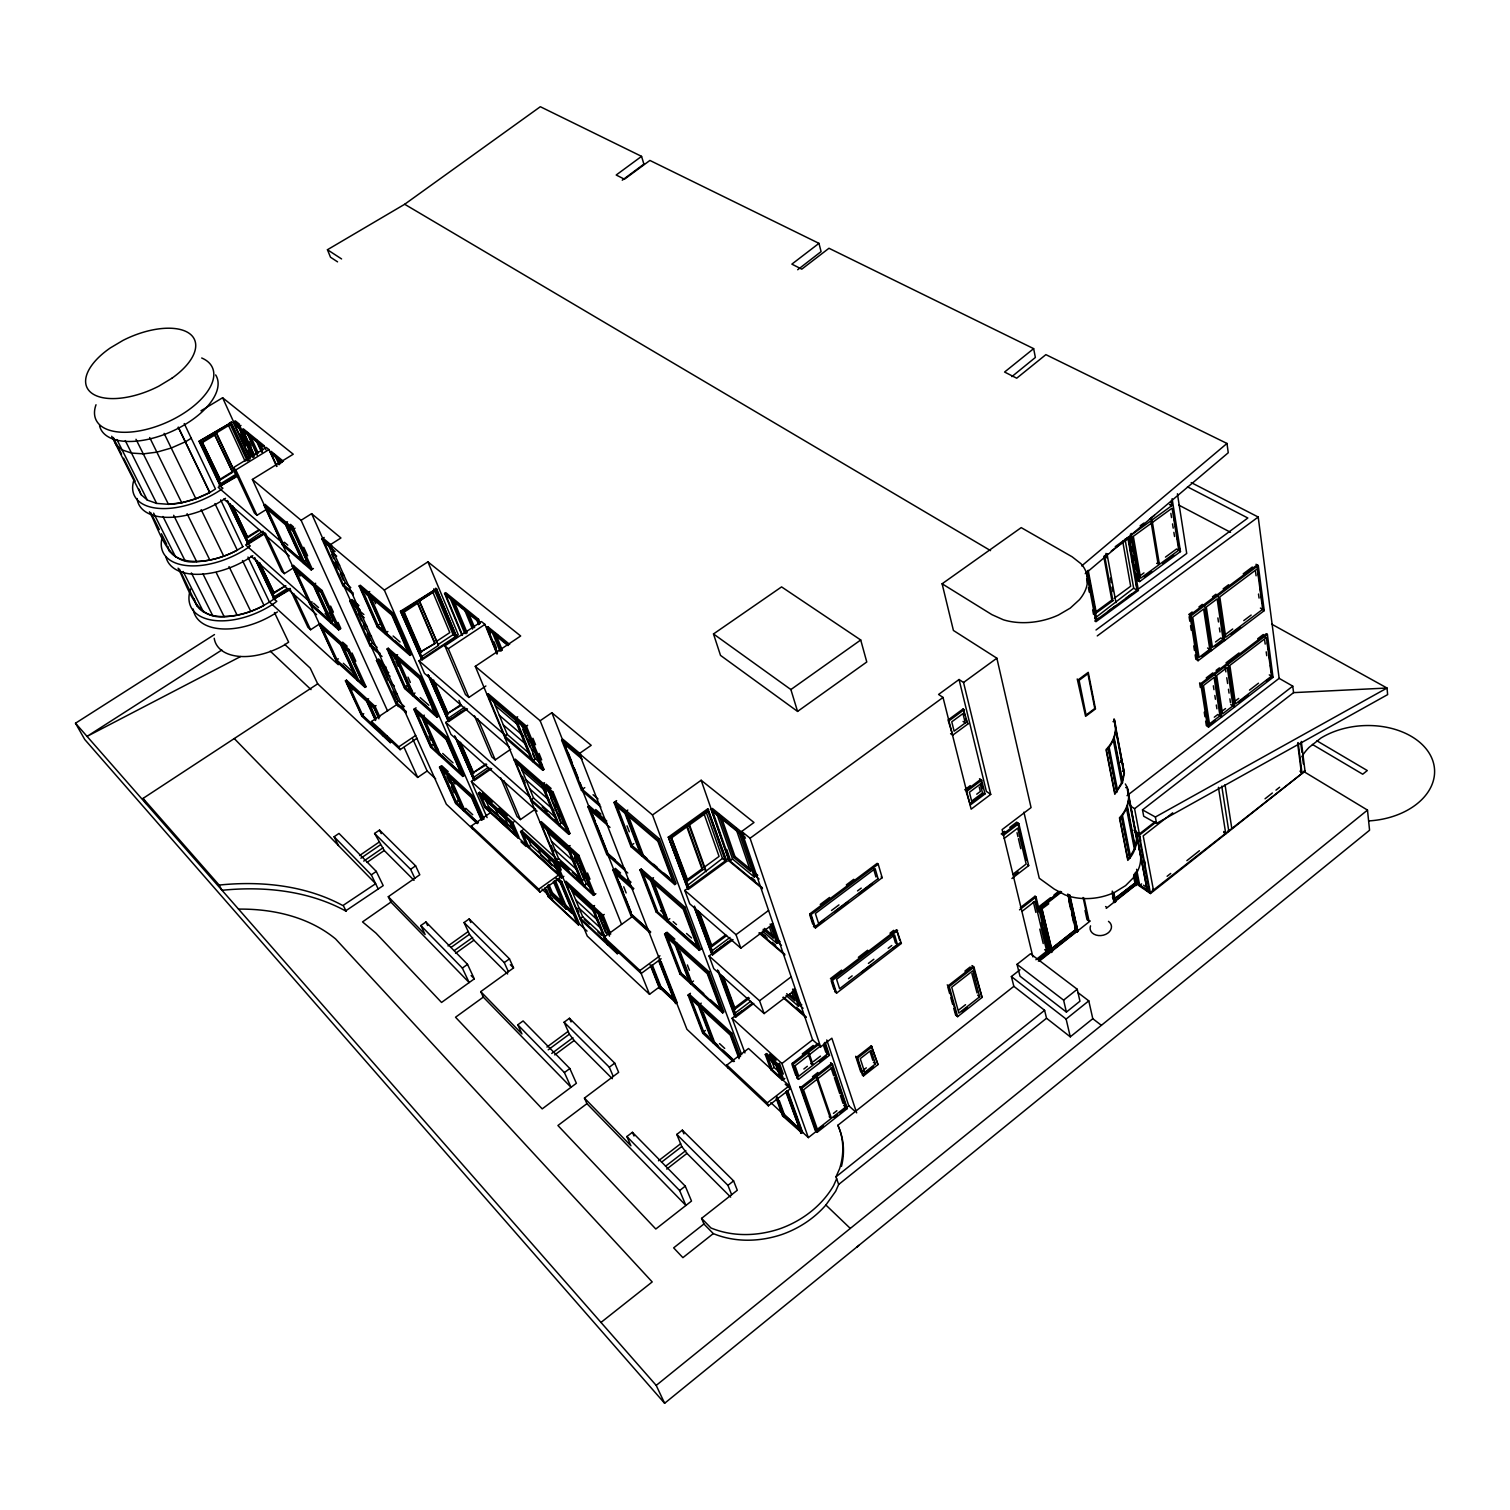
<?xml version="1.0" encoding="UTF-8"?>
<svg xmlns="http://www.w3.org/2000/svg" width="1510" height="1510" viewBox="0 0 1510 1510"><rect width="100%" height="100%" fill="white"/><g stroke="black" fill="none" stroke-linecap="round" stroke-linejoin="round"><path stroke-width="1.5" d="M1125.328 783.954C1132.009 794.675 1127.951 809.303 1119.438 817.816L1127.8 860.379C1135.577 852.527 1138.823 840.523 1135.444 829.896M1122.421 782.841L1124.365 773.177L1114.229 719.1C1117.759 729.821 1113.946 741.825 1106.018 749.545L1114.814 794.317L1122.421 782.841L1113.776 738.05M1019.967 969.797L1011.379 976.555L1013.852 986.332L1044.618 1010.322L1046.524 1018.25L838.673 1184.463L835.691 1191.239L825.876 1205.018A87.203 70.291 -22.5 0 1 781.406 1234.67C759.379 1241.918 734.936 1242.541 713.286 1233.594L703.924 1223.987L701.584 1218.362L737.295 1190.257L733.596 1180.895L682.35 1130.141L676.801 1134.425L681.784 1146.543L686.974 1153.395L730.67 1197.109M838.673 1184.463L835.993 1176.819L839.56 1168.815A87.486 70.291 -22.4 0 0 837.918 1125.233L1013.852 986.332M836.672 1178.725L833.652 1185.501A87.41 70.291 -22.4 0 1 779.235 1228.989C757.152 1236.256 732.652 1236.917 710.946 1227.97L701.584 1218.362M856.906 1247.184L859.039 1245.259M1085.237 573.724L1228.253 452.755L1226.988 443.449L1045.883 354.642L1016.721 378.198L1004.584 372.045L1033.652 348.64L828.971 248.263L801.772 269.157L791.863 264.137L818.967 243.355L821.081 251.623L797.676 269.743M1081.688 565.91L1226.988 443.449M1011.87 376.613L1035.369 357.474L1033.652 348.64M214.495 634.559L75.5 723.215L84.768 739.523L664.626 1403.281L1369.57 830.236L1367.494 810.096L1303.432 771.327M664.626 1403.281L656.208 1385.406L1367.494 810.096M1046.524 1018.25L1070.288 1036.841L1092.787 1018.703L1088.785 1000.866L1077.781 992.485M1070.288 1036.841L1066.117 1019.061L1088.785 1000.866M1066.4 1012.078L1079.952 1001.206L1077.234 989.258L1030.481 953.773L1017.042 964.343L1019.986 976.196L1066.4 1012.078L1063.606 1000.149L1017.042 964.343M835.993 1176.819L1044.618 1010.322M1063.606 1000.149L1077.234 989.258M1167.117 876.291L1170.722 873.459M1186.879 860.662L1199.45 850.715M1265.04 798.79L1272.345 793.014M1275.988 790.126L1279.649 787.238M1136.275 872.195L1138.88 885.634L1150.488 893.524L1305.017 771.1L1301.318 741.41M1039.541 960.964L1090.277 920.949M1106.226 908.378L1137.709 883.539L1135.52 872.251M1060.133 891.277L1040.201 906.812L1051.281 952.433L1052.413 951.545L1041.239 906.604M1074.629 926.989L1076.8 932.293L1077.914 931.406L1069.854 895.071M1112.455 897.091L1114.588 902.508L1115.682 901.64L1113.851 892.693M1137.03 884.803L1134.746 884.822L1137.03 884.803L1134.803 873.346M1136.634 835.313L1147.222 890.598L1139.729 885.388L1141.617 883.897M600.98 1322.439L652.207 1281.933L335.579 938.937A226.651 151.094 -33.4 0 0 238.505 909.114M713.286 1233.594L682.898 1257.641L673.649 1247.864L703.924 1223.987M785.823 1091.806L801.263 1133.349L802.64 1132.274L787.616 1090.522M958.605 1010.114L965.532 1004.678M979.688 996.77L958.888 1013.116L951.715 987.219L972.742 970.798L979.688 996.77L977.649 995.147M961.87 1011.719L967.098 1007.604M833.444 1113.399L836.861 1110.718M953.829 1008.567L955.622 1015.022L957.642 1016.664L982.066 997.431L974.007 967.193L971.968 965.588M830.16 1117.608L830.991 1116.966L817.382 1077.404L816.551 1078.064L830.16 1117.608L829.198 1116.739M845.619 1107.075L817.382 1129.31L803.528 1089.842L832.293 1067.438L845.619 1107.075L843.675 1105.339M787.22 1090.711L801.829 1131.537L808.36 1137.615L823.441 1125.724M833.954 1117.438L837.503 1114.644M839.73 1112.889L848.79 1105.773L826.763 1039.956M1035.898 959.737L1046.713 951.224L1034.954 901.3L1022.062 911.323M817.174 1132.311L801.697 1088.351L799.772 1086.577L815.249 1130.537L817.174 1132.311L847.355 1108.529L832.52 1064.342L830.576 1062.625M1051.281 948.978L1075.705 929.745M1134.878 883.105L1114.437 898.96L1135.067 883.237L1135.124 885.087L1114.871 901.055M1039.144 958.926L1048.11 951.866L1041.315 922.931M1075.535 929.613L1051.13 948.865M1038.37 961.115L1049.148 952.621L1036.068 896.997L1035.03 896.242L1020.326 907.642M1075.63 931.425L1076.743 930.556M1113.399 901.659L1115.682 901.64M866.306 1067.834L862.738 1070.628L864.702 1072.364L875.423 1063.965L871.062 1050.224L860.266 1058.642L864.702 1072.364M862.493 1075.082L856.68 1057.151L871.308 1045.75L877.99 1064.569L863.475 1075.95L862.493 1075.082L873.365 1066.551M731.652 1194.693L727.933 1185.35L733.596 1180.895M800.998 1132.198L800.678 1129.858M800.47 1132.594L801.829 1131.537M783.879 1116.192L783.539 1113.87L784.275 1115.871L782.558 1115.871L801.81 1132.915L786.88 1091.239M863.475 1075.95L857.661 1058.019L872.289 1046.6M957.642 1016.664L949.261 986.521L974.007 967.193M1152.621 889.371L1153.414 889.937L1143.202 835.86L1172.723 812.814M812.456 1076.706L817.891 1072.477M801.697 1088.351L832.52 1064.342M1050.356 897.827L1039.503 906.283L1051.281 952.433M1053.98 894.996L1057.604 892.183M1040.673 907.151L1060.775 891.636M1042.051 907.189L1061.587 891.976M584.445 1098.091L586.937 1103.659L685.899 1205.452L679.632 1190.541L685.276 1186.143L632.426 1132.311L626.876 1136.539L630.897 1145.769L584.445 1098.091L618.647 1072.364L614.721 1063.134L569.459 1018.269L564.117 1022.213L569.364 1034.161L574.159 1040.503L612.324 1078.706M1041.919 908.869L1048.657 903.886L1047.978 901.602M1154.961 821.799L1138.427 834.69L1134.803 832.255M964.89 971.1L970.194 966.966M1150.488 893.524L1139.37 835.143L1155.792 822.346M803.848 1069.023L807.359 1066.286M813.475 1061.549L820.477 1056.113M811.851 1064.437L812.701 1063.776L809.096 1053.282L808.246 1053.942L811.851 1064.437L810.889 1063.569M824.158 1043.24L827.688 1053.772L798.733 1076.253L795.053 1065.758L820.515 1046.053M1142.504 809.87L1293.579 692.637L1387.029 688.031L1387.633 694.619L1156.547 823.403L1143.693 816.231L1142.504 809.87L1155.377 817.023L1156.547 823.403M819.401 1061.511L826.687 1055.867M789.239 1085.822L790.296 1088.823L768.401 1105.83L767.306 1102.847L789.239 1085.822L748.507 1048.506L726.876 1065.041L727.99 1068.023M796.601 1077.593L798.526 1079.348L829.481 1055.32L825.121 1042.278M1019.533 909.832L1036.068 896.997M661.531 1162.19L681.784 1146.543M802.263 1053.961L813.248 1045.467M797.563 1078.48L792.24 1063.342L817.91 1043.504M798.526 1079.348L793.203 1064.21L818.892 1044.373M665.533 1166.267L685.823 1150.582M741.637 1054.678L652.509 814.966L701.15 780.255L754 822.497L741.693 831.444L812.625 1039.843L820.628 1046.902L831.859 1038.219L856.661 1112.87M666.722 1169.08L686.974 1153.395M783.633 1079.348L778.216 1064.248L766.533 1053.602L765.287 1054.546L770.761 1069.627L782.406 1080.292L784.86 1078.404M1139.314 833.595L1134.576 808.699L1292.749 686.144L1279.14 678.349L1258.207 517.024L1191.22 482.596M1219.967 715.834L1209.51 723.894L1203.47 685.502L1214.097 677.405L1219.967 715.834L1217.777 714.513L1214.285 717.193M1232.953 705.849L1222.534 713.871L1216.701 675.442L1227.271 667.382L1232.953 705.849L1230.744 704.547M1266.399 637.56L1271.514 676.159L1235.501 703.887L1229.857 665.4L1266.399 637.56L1264.153 636.295M1014.607 874.875L1018.325 872.006M1207.472 726.385L1200.714 683.615L1266.248 633.728L1267.381 634.351L1273.043 677.367L1208.566 727.046L1207.472 726.385L1214.908 720.648M1238.936 702.15L1248.109 695.091M1266.437 680.972L1271.948 676.744L1273.043 677.367M1011.927 878.518L1028.688 865.608L1018.835 823.63L1016.702 822.138L1009.812 827.386M770.761 1069.627L774.083 1067.362L772.006 1061.587M782.406 1080.292L776.989 1065.192L778.216 1064.248M1127.026 795.676L1279.14 678.349M808.36 1137.615L781.935 1063.512L812.625 1039.843M658.492 1160.794L680.633 1143.731M1222.062 711.21L1225.535 708.549M1235.086 701.187L1238.691 698.432M1249.487 690.127L1258.491 683.199M1012.851 874.271L1026.158 864.022L1017.702 828.122L1004.188 838.428M848.507 978.65L852.15 975.856M868.42 963.399L873.837 959.265M888.201 948.261L891.787 945.505M897.412 944.411L839.617 988.71L836.578 979.292L894.618 934.916L897.412 944.411L895.373 942.769L893.127 935.181M861.512 972.383L870.76 965.305M892.957 948.28L900.356 942.617L901.376 943.429L836.597 993.108L834.596 991.39M830.443 978.631L841.617 970.118M858.359 957.321L867.665 950.224M889.975 933.18L893.693 930.33M835.596 992.24L831.463 979.48L896.581 929.745L901.376 943.429M786.049 995.392L798.375 1006.151L799.583 1005.226L794.015 988.899M836.597 993.108L832.463 980.349L897.62 930.556M703.245 1012.531L714.57 1042.259L713.399 1043.146L698.828 1004.943L701.225 1003.15M739.315 1057.51L730.576 1034.067L731.784 1033.142L689.258 994.184L703.887 1032.33L708.473 1036.577M733.048 939.635L712.475 954.962L694.298 907.416L711.663 954.018L709.058 955.962L713.758 968.665L764.135 1013.569L795.543 989.673M1001.206 833.935L1004.66 831.312M1206.207 677.914L1212.832 672.894M1216.116 670.383L1219.419 667.873M1226.007 662.871L1239.049 652.943M1257.679 638.768L1263.266 634.521M1002.262 834.69L1017.759 822.893M1003.319 835.445L1018.835 823.63M1208.566 727.046L1201.809 684.275L1267.381 634.351M1257.736 569.421L1257.15 564.91L1189.88 615.174L1196.977 660.04L1198.091 660.701L1264.247 610.625L1258.283 565.514L1255.999 564.287M750.753 1001.262L734.351 1013.682L736.219 1015.399L752.509 1003.055M744.94 1052.923L732.105 1018.25L741.938 1010.851M717.514 969.892L734.672 1016.362L735.596 1017.211L753.773 1003.433M764.135 1013.569L759.568 1000.771L791.164 976.819M674.838 939.182L667.042 932.236L664.589 934.029L679.972 974.044L722.667 1012.908L723.894 1011.983L708.888 971.685L665.816 933.123M1215.512 641.995L1220.854 637.956L1223.1 639.24L1212.417 647.318L1206.301 607.001L1217.136 598.885L1223.1 639.24M1225.308 634.596L1232.707 629.009M1243.768 620.629L1251.167 615.061M749.394 998.204L735.2 1008.944L734.275 1008.114L748.469 997.374M703.018 1032.255L689.881 998.034L698.507 1005.962L711.606 1040.239L703.018 1032.255L705.378 1030.481M1209.793 649.3L1199.053 657.435L1192.73 617.156L1203.621 609.002L1209.793 649.3L1207.547 648.016M1262.662 609.323L1225.724 637.258L1219.797 596.903L1257.302 568.836L1262.662 609.323L1260.397 608.077M733.275 1061.643L702.716 1033.217L703.887 1032.33M1201.979 656.246L1210.341 649.942L1211.454 650.583L1204.602 605.661L1203.47 605.019M1215.323 646.167L1221.967 641.146M1231.141 634.2L1240.541 627.084M970.364 803.395L977.48 798.035M978.423 797.318L983.935 793.184L985.011 793.939L970.326 804.981L965.815 790.542L980.575 779.481L982.802 788.616M831.5 910.492L838.956 904.886M857.529 890.919L861.228 888.125M823.705 920.137L814.456 927.102L810.096 913.663L877.159 863.361L878.216 864.173L882.18 877.725L815.476 927.952L813.437 926.253M834.822 911.776L847.789 902.017M858.907 893.637L871.874 883.878M990.73 794.411L971.138 809.171L943.033 697.45L938.578 694.449L959.058 679.519L963.55 682.482L990.73 794.411L986.37 791.353L959.058 679.519M586.937 1103.659L557.926 1125.516L655.812 1229.008L691.505 1201.054L685.276 1186.143M966.872 791.297L981.651 780.236L979.499 778.745M763.154 929.348L773.158 937.842L774.403 936.898L764.4 928.405M820.232 904.452L829.556 897.469M846.317 884.898L853.773 879.311M815.476 927.952L811.115 914.513L878.216 864.173M613.249 1076.422L609.304 1067.192L614.721 1063.134M762.437 931.123L776.725 943.278L777.971 942.353L771.629 923.724M976.725 794.184L980.349 791.466L979.254 787.031M691.089 982.84L677.367 946.845L707.303 973.705L720.817 1009.869L691.089 982.84L693.505 981.028M722.667 1012.908L707.643 972.61L708.888 971.685M688.296 889.39L668.383 837.125L688.296 889.39L726.838 861.228L707.775 808.775L668.383 837.125L687.484 888.465L684.804 890.428L689.749 903.81L740.825 948.167L773.195 924.007M1192.145 611.984L1188.747 614.532L1191.013 615.816L1198.091 660.701M1198.94 606.926L1202.337 604.377M1212.473 596.809L1215.852 594.279L1218.117 595.544L1224.742 640.523L1223.629 639.881M1223.157 588.843L1228.63 584.748M1243.221 573.838L1252.337 567.024M661.059 961.492L677.122 1002.564L675.819 1003.546L675.045 1000.375L660.04 986.483L651.678 965.305M1191.013 615.816L1258.283 565.514M702.716 1033.217L688.069 995.09L690.447 993.297M964.739 789.787L970.269 785.634M622.252 180.219L643.902 164.118L641.561 156.361L540.335 106.719L404.68 204.265L327.443 249.735L330.501 257.228L337.56 261.853M650.093 964.682L659.436 988.352L661.002 988.314L660.229 986.351L649.526 994.316L587.258 936.068L475.291 666.363L520.667 635.993L427.915 561.852L384.333 590.089L330.256 544.751L340.939 537.975L311.607 513.664L301.094 520.289L252.378 479.444L293.242 454.208L222.612 397.753L200.962 410.795M679.972 974.044L681.18 973.157L668.25 939.447M711.21 951.394L729.972 937.446M740.825 948.167L736.012 934.671L768.571 910.455M715.268 951.338L728.424 941.542M712.173 952.244L713.116 953.074L731.727 939.239M480.746 991.636L483.313 997.11L571.025 1087.294L564.419 1072.572L569.836 1068.533L523.102 1020.93L517.779 1024.818L521.95 1033.935L480.746 991.636L513.551 967.929L509.474 958.85L469.176 918.929L464.061 922.553L469.478 934.294L473.913 940.22L507.643 973.969M551.735 1053.451L572.932 1037.729M554.736 1054.905L574.159 1040.503M700.602 949.431L684.804 907.038L641.203 869.005L639.938 869.911L656.095 911.946L699.338 950.356L701.848 948.488M726.669 935.615L712.059 946.468L711.116 945.656L725.725 934.803M659.436 988.352L660.719 987.389M1097.26 635.918L1258.207 517.024M661.116 958.774L641.184 973.497L605.265 940.145L604.038 937.181L632.709 916.306M546.941 1047.053L568.137 1031.387M548.187 1049.828L569.364 1034.161M641.561 156.361L616.193 175.009L624.46 179.199L649.904 160.438L818.967 243.355M1115.248 546.658L1129.008 536.692L1138.389 590.467L1095.901 621.742L1086.483 572.611M716.873 813.984L732.539 859.02L754.264 876.989L755.547 876.045L740.976 833.312M965.267 722.931L954.112 731.161L951.772 721.818L962.965 713.588L965.267 722.931L963.078 721.459M952.753 735.144L967.872 724.007L963.229 708.851L948.035 720.006L952.753 735.144L950.583 733.652M1096.015 629.991L1247.845 518.005L1187.483 486.843M676.725 942.882L675.48 943.788L690.787 983.878M649.526 994.316L639.976 970.515L659.945 955.773M1138.389 576.99L1143.957 572.894M1165.456 557.115L1176.535 548.998L1178.763 550.206L1140.597 578.236L1133.331 536.295L1172.1 508.172L1178.763 550.206M1159.189 563.154L1156.962 563.343L1159.189 563.154L1152.224 521.158M1103.942 557.398L1111.813 600.074L1095.222 612.267L1096.317 612.909L1112.908 600.716L1104.64 555.774M1114.191 598.337L1130.669 586.239L1122.704 541.241M1144.127 576.877L1151.545 571.422M1162.662 563.249L1173.78 555.076M949.129 720.742L964.324 709.568M1137.445 580.331L1139.654 581.577L1180.461 551.603L1172.119 498.715M1125.044 539.202L1133.67 588.221L1094.637 618.364M1094.807 621.101L1098.506 618.383M1107.736 611.588L1115.116 606.152M1126.215 597.998L1131.745 593.921M1095.769 619.024L1096.845 619.666L1137.011 590.127L1128.027 538.844L1126.913 538.221M735.729 827.914L750.602 871.402L733.69 857.435L734.955 856.491L721.459 817.495M762.474 888.729L729.141 861.096L730.425 860.153L726.669 849.394M762.361 887.786L729.934 860.927L732.539 859.02M581.426 918.571L580.312 919.382L617.231 953.716L618.364 952.885L613.551 948.393M699.338 950.356L683.52 907.982L684.804 907.038M667.307 920.515L652.886 882.689L683.218 909.209L697.412 947.242L667.307 920.515L669.798 918.684M687.371 826.517L702.924 869.684L687.88 880.67L686.918 879.839L701.961 868.873L686.408 825.725M704.113 867.325L719.062 856.415L703.83 813.173M687.031 885.785L722.459 858.416L705.906 811.323M820.628 1046.902L750.074 838.239L943.033 697.45M963.55 682.482L996.864 658.19L953.414 630.463L942.108 583.785L1021.213 527.632L1072.157 556.812L1080.877 563.645A55.077 35.315 -11.5 0 1 1079.405 599.715L1070.25 608.115L1058.472 615.004A55.077 35.315 -11.5 0 1 1003.319 619.761L991.938 614.664L942.108 583.785M688.956 887.446L725.366 860.851L708.096 811.568L670.893 838.352L688.956 887.446L687.994 886.615M726.838 861.228L725.876 860.436L728.462 858.529L701.15 780.255M656.095 911.946L657.341 911.04L641.203 869.005M649.98 932.84L630.953 915.664L632.124 914.815L647.696 928.858M616.627 800.621L614.023 802.471L631.01 846.695L674.781 884.577L676.084 883.633L659.455 838.975L615.325 801.546M544.657 888.295L548.243 896.713L578.424 924.913L579.519 924.101L561.701 881.538M483.313 997.11L455.529 1017.23L542.203 1108.887L576.386 1083.274L569.836 1068.533M653.509 877.706L650.961 879.537L667.042 921.666L668.288 920.76L695.487 944.901M1140.125 525.801L1143.9 523.064M1150.714 518.119L1154.452 515.401M609.587 934.916L601.962 916.117L604.264 914.437M1151.828 518.723L1149.563 518.949M1132.915 533.86L1171.722 505.737L1171.024 501.358M1103.829 556.397L1107.566 553.698M1111.284 550.98L1128.027 538.844M508.379 971.666L504.265 962.587L509.474 958.85M594.562 905.547L592.26 907.208L607.586 944.75M580.444 918.344L566.533 884.822L592.109 908.284L605.869 941.976L580.444 918.344L582.69 916.721L570.553 887.427M545.072 888.069L548.659 896.544L577.16 923.157L578.273 922.365M547.79 885.256L551.301 893.58L562.966 904.433L564.06 903.641L554.453 880.726M630.953 915.664L612.947 870.062L614.136 869.213L629.84 883.105M674.781 884.577L658.134 839.938L659.455 838.975M547.299 886.483L550.886 894.958L565.873 908.926L566.967 908.133L555.284 880.198M628.896 817.344L643.373 855.358L642.09 856.264L625.159 811.946L627.783 810.077M669.326 837.937L708.756 809.549M474.31 978.858L441.543 1002.451L375.971 933.123L362.532 921.912L390.92 902.093L469.176 982.557L462.343 968.08L420.837 925.554L425.914 921.968L467.534 964.361L474.31 978.858L471.12 975.573M729.141 861.096L711.116 809.398L712.418 808.473L744.336 834.294M556.265 861.474L593.543 895.392L595.884 893.712M631.237 845.411L615.986 805.698L624.951 813.305L640.127 853.093L631.237 845.411L633.804 843.562M631.01 846.695L632.294 845.789L637.031 849.885M462.343 968.08L467.534 964.361M583.955 885.426L569.553 850.149L577.424 857.208L591.769 892.542L583.955 885.426L586.276 883.746L572.63 850.243M584.974 885.709L583.804 886.54L567.76 847.242L570.119 845.562M454.284 950.583L472.649 937.483M330.256 544.751L446.337 804.207L539.957 892.07L560.097 877.688L558.908 874.818L535.068 852.98M455.567 953.301L473.913 940.22M522.837 829.934L520.591 831.519L526.726 845.959L561.588 877.933L563.853 876.31M797.563 711.418L866.778 661.984L860.719 639.995L781.576 586.899L713.494 633.955L720.515 655.397L797.563 711.418L790.881 689.56L713.494 633.955M556.926 879.594L560.304 882.708L561.871 881.689L558.341 878.442M551.301 893.58L552.396 892.788L548.885 884.483M627.783 872.988L606.793 854.509L608.001 853.641L596.865 825.385M548.243 896.713L549.338 895.94L546.658 889.616M548.659 896.544L550.886 894.958M561.588 877.933L555.548 863.361L557.813 861.738M448.017 945.94L468.213 931.557M577.556 856.019L578.745 855.188L541.222 821.591L540.052 822.422L577.556 856.019L593.543 895.392M451.131 947.355L469.478 934.294M539.957 892.07L538.73 889.182L558.908 874.818M790.881 689.56L860.719 639.995M556.378 860.341L541.826 825.29L567.628 848.431L582.048 883.69L556.378 860.341L558.681 858.718L546.375 828.952M568.741 834.332L569.931 833.482L553.188 792.203L515.344 759.171L514.136 760.002L551.981 793.052L568.741 834.332L531.124 800.904L532.313 800.073M526.726 845.959L527.839 845.185M559.021 824.366L566.911 831.387L551.867 794.354L543.921 787.408L559.021 824.366L561.418 822.686L567.741 828.273M528.594 846.808L558.436 874.158L553.566 862.455L523.687 835.2L528.594 846.808L530.841 845.241L555.661 867.929M606.793 854.509L587.918 806.68L589.145 805.812L606.775 821.025M582.218 759.171L564.495 744.279L582.275 789.371L584.766 787.616M580.727 754.188L562.909 739.258L561.644 740.126L581.463 790.353L582.709 789.485L580.123 782.935M517.855 837.823L518.968 837.05L512.815 822.629L479.538 792.335L478.443 793.09L484.653 807.397L517.855 837.823L511.701 823.403L478.443 793.09M551.981 793.052L553.188 792.203M511.701 823.403L513.947 821.836M500.641 777.707L517.081 816.57L520.422 819.59L535.559 809.001M544.525 782.727L542.09 784.407L558.908 825.592M390.92 902.093L388.296 896.713L419.799 874.762L415.609 865.853L379.52 830.085L374.593 833.463L384.257 850.508L414.061 880.33M531.199 799.658L557.096 822.648L541.996 785.71L515.967 762.946L531.199 799.658L533.558 798.016L556.039 817.91M484.653 807.397L485.748 806.642L490.731 811.21M435.673 778.896L427.141 771.006L417.704 777.423L317.685 683.841L143.054 798.394L219.139 885.068A284.654 189.958 -33.9 0 1 342.864 905.566L375.631 883.709L234.258 738.56M479.538 792.335L486.39 808.152L488.598 806.642L513.834 829.707M542.732 770.289L543.959 769.439L526.405 726.121L488.221 693.751L486.975 694.581L525.14 726.99L542.732 770.289L504.774 737.465M219.139 885.068L222.027 890.296A284.031 190.052 -34 0 1 345.564 910.926L383.2 885.634L376.292 871.402L338.995 833.426L334.106 836.748L338.448 845.524M472.46 828.914L471.214 826.064L490.826 812.437L529.972 848.299M374.593 833.463L410.607 869.326L415.609 865.853M768.401 1105.83L686.918 1029.292L579.312 753.584L591.203 745.317L551.867 712.72L540.146 720.742L475.291 666.363M532.898 760.36L540.863 767.269L525.065 728.405L517.062 721.591L532.898 760.36L535.352 758.662L541.731 764.173M534.03 760.851L532.803 761.701L515.155 718.515L517.666 716.797M481.464 820.251L471.592 797.695L449.282 777.216L463.721 809.87L465.854 808.378L472.705 814.72M334.106 836.748L371.309 874.856L376.292 871.402M478.425 822.874L464.797 810.209L463.721 810.964L447.658 774.592L448.734 773.837M363.721 861.096L382.974 847.827M366.949 862.437L384.257 850.508M455.605 802.32L462.117 808.378L447.677 775.744L441.147 769.741L455.605 802.32L457.738 800.847M483.011 819.458L472.687 795.789L440.599 766.382L439.504 767.118L455.624 803.414L456.681 802.678L459.927 805.698M439.504 767.118L471.592 796.544L472.687 795.789M430.652 747.167L462.815 776.423L463.91 775.668L447.262 737.484L414.967 708.586L431.747 746.431L430.652 747.167L413.853 709.322L416.08 707.831M459.889 742.014L473.159 772.724L486.012 763.89M473.159 772.724L486.711 764.513M474.499 715.891L491.845 756.925L495.223 759.889L510.758 749.224M359.588 855.528L378.84 842.297M471.516 773.46L473.328 777.65L487.994 767.571M487.107 817.627L471.384 781.425L490.297 768.231M360.89 858.208L380.124 844.977M455.19 736.54L474.253 780.557L491.675 768.571M504.831 736.106L530.954 758.681L515.099 719.93L488.844 697.62L504.831 736.106L507.247 734.445L529.916 753.981M525.14 726.99L527.651 725.272M463.91 775.668L439.901 753.849L438.806 754.585L422.045 716.665L424.272 715.155M430.614 745.978L437.164 751.942L422.102 717.892L415.533 712.003L430.614 745.978L432.785 744.505L437.711 748.96M413.853 709.322L446.13 738.239L447.262 737.484M436.956 717.231L438.089 716.476L420.705 676.593L388.221 648.243L387.089 648.998L404.623 688.503L436.956 717.231L419.553 677.348L387.089 648.998M497.016 654.132L484.937 624.385L481.482 621.573L444.884 645.846L465.476 694.543L468.874 697.45L485.88 685.993M433.71 681.463L447.583 713.551L460.758 704.66L458.946 700.376M406.152 711.927L397.507 704.132L371.517 721.478L398.829 746.808L415.741 735.408M447.583 713.551L461.456 705.264M371.517 721.478L372.819 724.29L400.131 749.658L417.024 738.239M464.702 707.19L447.772 718.609L449.187 719.874L466.08 708.454M537.088 811.191L450.98 734.426L445.771 722.422L451.83 718.345M455.51 715.853L461.173 712.022M428.085 674.951L448.697 721.535L467.458 708.87M379.803 716.797L375.009 706.303L346.469 680.161L345.431 680.84L361.834 716.193L390.278 742.656L392.355 741.259M383.899 735.068L382.861 735.748L379.973 729.481M404.491 706.623L398.319 701.055L396.186 702.471L406.133 711.455M382.106 662.059L378.651 658.983L376.481 660.417L395.809 703.433L396.866 702.735M412.759 694.506L435.239 714.475L419.61 678.688L397.036 658.964L412.759 694.506L415.005 693.014M444.884 645.846L448.3 648.715L484.937 624.385M496.998 653.037L486.635 627.518L487.843 626.726L509.663 644.392M497.507 652.773L488.051 629.443L489.24 628.651M375.443 720.515L366.647 701.357L346.998 683.332L361.702 715.06L363.74 713.702M345.431 680.84L373.952 707.001L376.065 705.604M404.548 687.22L411.135 693.071L395.412 657.529L388.806 651.754L404.548 687.22L406.775 685.729L411.72 690.108M419.553 677.348L420.705 676.593M361.834 716.193L362.853 715.513L370.95 723.026M404.623 688.503L405.737 687.767L438.089 716.476M435.106 643.373L420.856 651.735L435.106 643.373L417.93 603.075L404.17 612.078L421.573 652.339M436.315 641.505L449.791 632.596L432.879 592.26L419.195 601.207L438.447 645.431L421.064 656.944L402.113 613.173M437.73 644.827L453.094 634.653L455.265 636.446L435.333 589.9M447.092 594.525L445.922 595.299L476.952 620.44L478.594 619.251L480.331 623.498M509.417 747.167L424.442 673.347L419.006 660.814L458.285 634.766L427.915 561.852M422.007 659.889L456.662 636.899L436.56 588.711L400.471 611.229L422.007 659.889L400.471 611.21M368.61 698.79L366.515 700.168L375.178 719.005M366.043 686.71L349.074 649.583L320.441 623.951L319.365 624.63L336.428 661.418L364.986 687.409L366.043 686.71L358.606 679.934L357.549 680.633L340.524 643.6L342.676 642.203L347.168 646.205M397.602 654.679L395.318 656.189L412.815 695.789L413.948 695.034L399.225 661.682M409.965 655.397L411.116 654.623L392.94 612.928L360.305 585.238L359.135 585.993L377.443 627.254L409.965 655.397L391.751 613.702L359.135 585.993M336.428 661.418L337.466 660.738L353.718 675.498M462.003 635.427L444.563 593.43L445.733 592.656L478.594 619.251M385.579 633.011L408.191 652.565L391.845 615.136L369.157 595.865L385.579 633.011L387.881 631.501M392.034 638.145L386.843 633.634L385.692 634.389L367.402 593.015L369.742 591.505M377.085 647.375L372.423 643.279L370.233 644.713L380.237 653.509M357.832 606.227L350.867 600.225L349.754 600.942L369.912 645.77L370.988 645.072L374.461 648.111M391.751 613.702L392.94 612.928M377.33 625.876L383.955 631.595L367.534 594.468L360.89 588.824L377.33 625.876L379.633 624.366M377.443 627.254L378.595 626.518L381.898 629.368M401.169 611.814L436.56 588.711M403.472 611.474L411.324 606.341M401.943 611.701L436.05 590.485M319.365 624.63L347.998 650.3L349.074 649.583M338.372 658.832L336.277 660.21L355.945 678.103L340.675 644.864L320.969 627.178M336.749 626.537L339.75 629.179L322.045 590.504L293.336 565.438L292.242 566.137L310.003 604.434L338.655 629.897L340.826 628.481L338.032 622.384M331.011 621.95L337.032 627.273L321.139 592.581L315.118 587.315L331.011 621.95L333.182 620.553L329.255 611.965M317.515 590.391L332.257 622.554L331.181 623.252L313.457 584.672L315.666 583.256M290.071 589.108L307.983 627.405L310.588 629.745L320.271 623.479M311.966 601.754L309.814 603.132L329.558 620.648L313.646 586.031L293.884 568.741M310.003 604.434L312.136 603.056M350.773 587.598L345.431 583.03L343.185 584.483L353.246 593.09M324.159 537.447L321.875 538.881L342.902 585.672L344.016 584.955M221.8 650.017L87.051 736.389L240.581 656.548M292.242 566.137L320.95 591.222L322.045 590.504M257.04 561.777L273.801 597.054L286.957 588.673M273.801 597.054L274.914 598.054L290.033 588.409M274.159 598.904C259.531 609.285 242.147 615.929 224.122 616.609C195.526 619.798 188.467 587.805 178.086 568.175M275.858 597.847L289.259 589.277M254.511 557.549L273.971 599.036L289.524 589.957M149.49 511.815C160.4 531.747 167.081 565.419 196.678 561.701C213.042 560.701 229.331 555.718 242.959 546.563M303.51 562.06L309.55 567.269L292.978 531.086L286.938 525.952L303.51 562.06L305.737 560.644L308.757 563.249M313.438 568.534L311.211 569.949L282.483 545.091L263.967 505.17L265.099 504.491L293.884 528.896L312.325 569.251L304.831 562.758L303.718 563.457L285.239 523.234L287.504 521.818M273.574 592.637L285.824 585.672L274.122 593.128L261.022 566.156M262.966 531.218L281.747 571.346L284.333 573.63L294.261 567.345M263.967 505.17L292.751 529.614L295.016 528.198M282.483 545.091L283.578 544.393L299.509 558.172M233.163 507.473L247.772 537.579L259.739 530.085M229.954 504.736L247.47 541.618L262.306 531.52M247.47 541.618L248.565 542.6L264.042 532.898M263.287 533.804L245.602 544.902L309.512 601.584M227.406 500.527L248.168 544.11L265.439 533.275M111.702 436.258L141.072 494.619L147.319 500.093L156.644 503.415L168.459 504.302A56.852 29.539 -24.3 0 0 209.852 492.505L215.477 488.995L184.239 423.555M247.225 537.107L259.21 529.595M276.632 466.514L268.95 449.584L266.307 447.451L233.238 467.741L254.454 513.041L257.04 515.269L266.609 509.304M185.504 441.788L191.241 438.24M220.385 479.84L202.095 441.958L220.385 479.84L232.653 472.309L214.533 434.408L232.653 472.309M215.873 431.671L235.843 474.329L220.101 484.012L221.196 484.955L237.032 475.216M276.896 466.099L271.272 453.698L272.366 453.038M236.202 476.235L218.195 487.315L283.823 544.034M199.018 441.354L231.559 422.385L199.018 441.354L220.271 486.05L238.486 475.631M264.099 445.676L263.023 446.337L242.261 429.519L243.336 428.859L264.099 445.676L265.968 449.791M264.005 446.262L262.929 446.922L243.318 431.03L244.393 430.388M219.837 479.368L232.106 471.837M233.238 467.741L235.843 469.931L268.95 449.584M239.58 424.31L235.352 420.894L233.22 422.177L238.863 426.745L240.996 425.461M219.139 481.992L199.848 441.392L200.962 442.317L231.162 423.989L247.942 460.286M202.642 442.411L215.081 434.861M1078.234 679.783L1088.257 672.327L1095.486 708.907L1085.596 716.344L1077.234 678.953M1155.377 817.023L1387.029 688.031L1271.647 624.121M168.252 504.359L181.71 502.736L195.847 498.715L209.645 492.562L178.255 427.141L209.852 492.505M185.296 441.826L171.234 448.036L156.87 452.151L143.242 453.887M1120.495 762.267L1121.987 761.72M1113.002 721.629L1114.625 721.365M1122.364 771.214L1123.968 770.949M1125.705 787.578L1127.291 787.333L1136.634 837.087M143.45 453.849L131.521 453.075L122.121 449.905L115.892 444.563L113.212 437.447L121.574 454.095M1178.838 505.114L1230.537 532.294M1169.457 504.548L1171.722 505.737M1180.461 551.603L1178.291 544.298M1263.115 610.002L1264.247 610.625M1138.389 590.467L1137.294 589.844L1186.728 553.472L1177.422 493.751M1133.67 588.221L1137.011 590.127M1269.287 674.894L1271.514 676.159M1227.12 663.513L1228.234 664.155L1234.538 707.039L1233.444 706.378M1111.813 600.074L1112.908 600.716M1213.946 673.535L1215.059 674.196L1221.59 717.024L1220.495 716.363M1316.947 740.844L1367.286 770.553L1362.699 774.215L1312.398 744.43M404.68 204.265L990.56 550.622M1201.809 684.275L1199.601 682.954L1200.318 687.465M1305.017 771.1L1149.563 893.071L1138.559 834.596M1299.959 771.157L1301.903 772.346L1298.147 742.561M1302.035 773.46L1301.073 771.837M1228.026 830.915L1228.838 831.444L1221.76 786.125M1223.704 831.519L1225.61 832.765L1218.438 787.314M327.443 249.735L341.581 258.946M1223.874 832.633L1225.78 833.879M1130.839 806.208L1134.576 808.699M1133.953 830.292L1139.389 833.935M1139.37 835.143L1136.369 833.124L1147.543 891.485M967.872 724.007L965.758 719.137M1143.485 885.2L1147.222 887.804M1137.709 883.539L1150.526 892.448M1105.603 906.547L1106.641 907.284M1027.649 864.852L1028.688 865.608M1047.808 901.489L1041.598 906.868L1051.96 951.206M1077.914 931.406L1069.382 894.732M219.101 485.427L222.895 488.221L221.309 489.485A62.212 32.333 -24.3 0 1 157.191 508.247A62.212 32.333 -24.3 0 1 133.918 480.086M1052.413 951.545L1051.602 950.941L1076.007 931.708L1067.759 894.052M1048.11 951.866L1049.148 952.621M1044.675 949.677L1046.713 951.224M246.64 543.147L250.282 545.922L248.735 547.186A61.023 32.937 -24.6 0 1 185.805 565.476A61.023 32.937 -24.6 0 1 162.4 536.673M1092.787 1018.703L1101.413 1025.328M1011.379 976.555L1066.117 1019.061M881.123 876.914L882.18 877.725M273.178 598.394L276.821 601.263L275.33 602.509A59.89 33.484 -24.8 0 1 212.325 620.176A59.89 33.484 -24.8 0 1 190.619 588.994M982.066 997.431L972.987 966.381L948.242 985.709L956.623 1015.853M947.223 984.897L949.261 986.521M741.693 831.444L750.074 838.239M234.276 421.535L239.92 426.103L254.076 456.888M283.427 461.305L271.158 451.377L270.082 452.037L282.332 461.984M494.978 633.011L498.3 635.71M444.563 593.43L477.405 620.044L479.142 624.272M486.635 627.518L508.455 645.204M711.116 809.398L744.789 836.691M271.272 453.698L281.917 462.324M488.051 629.443L507.983 645.601M745.487 838.163L712.739 811.606L729.934 860.927M234.711 424.65L239.241 428.33M248.905 449.621L251.925 452.094M810.096 913.663L811.115 914.513M734.955 856.491L751.886 870.458M754.32 872.459L757.775 875.309M755.547 876.045L759.134 879.009M728.462 858.529L730.425 860.153M751.489 877.593L755 880.5M456.662 636.899L435.824 588.126M722.459 858.416L725.366 860.851M331.747 545.487L323.008 538.164L325.877 544.544M579.312 753.584L652.509 814.966M321.875 538.881L330.614 546.224M561.644 740.126L581.237 756.585M335.126 551.546L324.329 542.467L398.262 706.661M331.37 551.641L336.711 556.152M669.93 837.559L670.893 838.352M235.843 474.329L216.307 433.332M701.961 868.873L702.924 869.684M831.463 979.48L832.463 980.349M336.088 562.192L339.656 565.212M290.505 524.366L293.506 526.915M776.819 938.937L780.217 941.825M614.023 802.471L658.134 839.938M777.971 942.353L781.5 945.354M265.647 507.851L285.466 524.706L302.057 560.795L282.257 543.676L284.446 542.298L287.749 545.148M340.769 572.649L344.337 575.688M495.356 705.661L518.1 725.045M523.555 729.67L528.349 733.766M762.04 933.425L765.495 936.37M761.87 933.482L767.061 937.899M772.252 942.316L775.706 945.26M759.889 932.991L784.728 954.188M758.907 932.935L784.841 955.056M593.053 794.713L598.035 798.96M499.338 715.325L523.819 736.257M527.519 739.409L532.313 743.524M582.275 789.371L599.885 804.452M342.902 585.672L353.359 594.638M581.463 790.353L600.904 807.019M503.321 724.913L526.009 744.411M531.444 749.073L534.634 751.81M421.064 656.944L422.498 658.171L402.66 612.305M351.981 599.508L358.946 605.51M595.676 809.511L600.961 814.06M393.11 635.993L400.075 642.014M405.303 646.525L408.795 649.526M349.754 600.942L360.192 609.965M419.006 660.814L505.869 735.842M587.918 806.68L607.303 823.422M684.804 890.428L736.012 934.671M395.507 641.127L411.116 654.623M540.505 766.457L543.959 769.439M643.373 855.358L646.808 858.322M653.698 864.286L657.133 867.25M664.023 873.214L669.194 877.669M352.17 604.434L363.872 614.57M610.002 827.404L590.693 810.719L607.643 853.66L625.046 868.986M358.946 613.173L364.269 617.798M877.99 1064.569L871.308 1045.75M227.198 500.641L248.168 544.11M873.441 1062.247L875.423 1063.965M223.763 499.017L289.373 556.02M363.457 623.29L367.024 626.386M789.522 994.203L794.468 998.487M798.488 1001.979L801.829 1004.905M546.167 784.162L551.112 788.465M786.672 993.674L794.902 1000.847L791.919 992.127M799.583 1005.226L803.075 1008.265M857.661 1058.019L855.679 1056.302L860.775 1071.987M639.938 869.911L683.52 907.982M796.525 1007.321L801.848 1011.983M367.949 633.313L371.517 636.427M783.558 997.223L806.302 1017.117M782.878 997.374L805.962 1017.57M522.196 770.572L546.488 791.825M550.168 795.053L554.925 799.224M526.009 779.783L548.545 799.583M553.943 804.32L558.7 808.511M608.001 853.641L615.004 859.794M369.912 645.77L382.049 656.472M529.802 788.918L554.019 810.304M557.681 813.531L562.437 817.722M827.688 1053.772L825.744 1052.055L823.611 1045.732M828.518 1054.452L829.481 1055.32M615.325 868.344L620.572 872.988M627.556 879.16L631.048 882.236M313.608 603.207L318.534 607.586M325.122 613.419L330.067 617.798M377.557 659.7L386.239 667.382M420.195 697.601L428.859 705.283M432.313 708.341L435.786 711.418M660.606 910.53L665.872 915.192M673.158 921.647L676.499 924.611M686.54 933.501L691.561 937.955M542.184 806.963L547.394 811.587M376.481 660.417L386.881 669.628M612.947 870.062L633.86 888.616M445.771 722.422L530.255 797.356M709.058 955.962L759.568 1000.771M332.257 622.554L311.079 603.736L293.336 565.438M378.84 663.853L388.825 672.724M544.468 810.87L549.678 815.494M554.887 820.119L560.097 824.743M566.514 830.443L569.931 833.482M633.011 889.428L615.665 874.026L631.803 914.966L650.753 932.048M385.371 672.195L390.014 676.31M250.962 556.152L316.572 614.627M389.712 681.878L394.355 686.031M811.719 1062.908L812.701 1063.776M394.034 691.505L397.13 694.279M664.589 934.029L707.643 972.61M547.828 832.501L570.176 852.565M575.537 857.378L580.255 861.606M848.79 1105.773L855.094 1111.436M551.471 841.297L573.8 861.398M579.142 866.23L583.86 870.477M846.374 1107.66L847.355 1108.529M641.354 924.101L649.998 931.915M395.809 703.433L406.171 712.795M792.24 1063.342L793.203 1064.21M555.095 850.036L577.386 870.194M582.728 875.026L585.861 877.857M473.328 777.65L474.744 778.933L458.398 741.146M343.298 663.305L356.417 675.215M442.694 753.471L453.019 762.852M558.681 858.718L582.652 880.462M586.276 883.746L590.976 888.012M560.285 861.417L568.911 869.231M572.347 872.365L579.236 878.612M471.384 781.425L557.039 859.228M732.105 1018.25L781.935 1063.512M559.115 862.21L569.289 871.44M576.065 877.612L582.841 883.765M681.18 973.157L685.823 977.366M703.754 993.674L691.995 982.972L679.934 951.319M710.455 999.771L718.854 1007.397M482.313 793.09L492.298 802.169M498.961 808.227L507.284 815.796M769.42 1054.169L776.102 1060.246M556.68 862.55L521.724 830.726L523.46 834.86M520.591 831.519L555.548 863.361M765.287 1054.546L776.989 1065.192M481.426 796.657L509.87 822.61L514.797 834.181L486.39 808.152M774.083 1067.362L779.235 1072.081M488.504 807.397L511.758 828.669M540.599 855.038L552.226 865.664M441.675 765.645L448.187 771.61M499.036 818.798L507.341 826.404M520.969 841.806L526.084 846.487M601.962 916.117L564.816 882.029L565.948 881.217L603.113 915.268L610.738 934.086M688.069 995.09L730.576 1034.067M785.219 1084.161L790.296 1088.823M572.309 891.655L594.468 912.002M599.772 916.872L604.434 921.176M555.68 877.838L560.738 882.482L578.424 924.913M575.801 900.073L597.903 920.439M603.207 925.328L607.869 929.631M579.255 908.416L601.339 928.839M660.229 986.351L673.573 998.695M674.838 1000.545L659.832 986.634L660.606 988.616M661.002 988.314L676.008 1002.225M675.631 1002.508L659.945 987.955L651.452 966.438M582.69 916.721L604.736 937.163M719.534 1043.618L724.706 1048.412M604.038 937.181L639.976 970.515M584.257 919.345L589.372 924.082M597.903 932.01L601.32 935.181M714.57 1042.259L717.892 1045.335M722.856 1049.96L732.803 1059.189M361.702 715.06L381.313 733.275L379.35 729.028M382.766 734.634L388.731 740.164L386.768 735.899M463.721 809.87L477.386 822.572M734.445 1061.455L713.72 1042.202L700.64 1007.906L730.217 1035.048L739.051 1058.718M552.396 892.788L564.06 903.641M565.74 905.207L572.516 911.493M284.673 644.355L310.23 668.118L317.685 683.841M455.624 803.414L477.349 823.63M566.967 908.133L573.743 914.437M566.533 908.378L571.95 913.418M783.539 1113.87L798.979 1128.253M800.489 1130.008L783.35 1114.021L777.084 1096.789M541.977 889.088L552.679 899.073M579.368 923.95L587.05 931.123M770.836 1102.602L782.293 1113.285M783.143 1114.191L800.281 1130.178M784.275 1115.871L801.414 1131.858L786.578 1091.22M471.214 826.064L538.73 889.182M726.876 1065.041L767.306 1102.847M270.214 651.112L311.022 689.617M825.876 1205.018L850.3 1228.423M510.342 964.739L513.551 967.929M464.061 922.553L504.265 962.587M564.117 1022.213L609.304 1067.192M676.801 1134.425L727.933 1185.35M517.779 1024.818L564.419 1072.572M626.876 1136.539L679.632 1190.541M388.296 896.713L425.122 934.501L420.837 925.554M75.5 723.215L656.208 1385.406M1120.816 760.493L1122.798 763.833M143.054 798.394L145.923 803.528M343.525 905.981L346.224 911.323M116.893 439.523L147.319 500.093M153.643 513.136L175.764 557.209M183.144 571.441L203.435 611.852M123.65 458.228L135.183 481.143M179.463 569.176L197.187 606.114M150.924 512.872L159.324 529.614M161.419 533.747L166.685 544.223M125.273 440.599L156.644 503.415M191.374 572.932L212.608 615.438M162.948 516.477L185.032 560.663M135.994 439.278L168.459 504.302M173.688 515.288L196.678 561.701M203.001 573.989L224.122 616.609M216.194 572.516L237.164 615.231M149.679 437.523L181.71 502.736M187.089 513.702L209.928 560.21M371.309 874.856L378.255 889.069M164.118 433.37L195.847 498.715M201.17 509.701L223.801 556.284M229.029 566.59L250.792 611.418M242.487 560.531L264.024 605.434A54.737 30.596 -24.8 0 1 194.28 598.639M214.93 503.566L237.315 550.225M220.686 499.885L242.808 546.714M247.961 557.039L269.403 601.943L338.259 664.664L252.378 479.444M274.461 612.531L288.636 642.184L283.314 645.619A53.983 30.936 -25 0 1 214.212 638.258M199.49 441.052L220.8 486.503M254.85 558.153L274.518 599.527M425.914 921.968L427.632 925.536M379.52 830.085L381.2 833.633M232.71 505.812L247.772 537.579M259.626 562.569L274.122 593.128M200.962 442.317L221.196 484.955M230.067 503.642L248.565 542.6M257.153 560.682L274.914 598.054M410.607 869.326L414.816 878.235M235.843 469.931L257.04 515.269M265.552 533.464L284.333 573.63M293.657 593.543L310.588 629.745M228.708 425.801L245.092 461.192M265.099 504.491L283.578 544.393M320.441 623.951L337.466 660.738M346.469 680.161L362.853 715.513M222.612 397.753L249.848 457.511M233.22 422.177L250.207 459.021M231.011 421.932L249.282 460.758M229.482 422.63L247.262 461.022M297.659 570.837L300.056 576.027M349.98 683.955L352.774 689.957M249.225 441.713L251.189 445.978M286.371 522.535L304.831 562.758M344.431 649.073L358.606 679.934M370.441 705.755L376.216 718.326M243.318 431.03L254.567 455.548M375.914 719.723L368.1 702.697L374.065 708.171L378.953 718.835M242.261 429.519L254.057 455.19M238.863 426.745L253.019 457.53M238.448 426.877L252.095 456.548M243.827 439.316L245.715 443.411M239.939 433.823L245.602 446.111M247.489 450.207L250.32 456.341M250.584 436.296L258.248 453.038M292.751 529.614L311.211 569.949M320.95 591.222L338.655 629.897M347.998 650.3L364.986 687.409M373.952 707.001L378.765 717.495M388.353 738.466L390.278 742.656M247.602 432.766L257.191 453.68M246.47 431.86L257.285 455.454M469.176 918.929L470.818 922.534M398.829 746.808L400.131 749.658M259.777 443.732L262.646 450.037M260.532 446.998L262.438 451.207M256.757 440.108L262.363 452.415M255.624 439.259L261.381 451.849M303.736 547.299L307.625 555.793M330.596 606.095L333.389 612.192M352.038 653.018L355.794 661.267M301.094 520.289L387.579 711.002M404.114 747.431L417.704 777.423M278.878 459.229L280.784 463.457M276.84 457.775L279.709 464.117M274.405 454.416L279.086 464.74M333.521 561.569L336.371 567.949M350.867 600.225L352.774 604.491M354.699 608.756L357.568 615.174M367.156 636.522L369.082 640.787M311.607 513.664L324.121 541.543M412.702 738.824L427.141 771.006M328.5 545.28L345.431 583.03M356.209 607.077L372.423 643.279M381.879 664.381L398.319 701.055M331.785 554.453L333.691 558.719M335.598 562.966L338.448 569.346M340.354 573.592L343.223 579.991M358.682 614.457L361.551 620.855M363.457 625.121L365.382 629.406M367.289 633.672L370.158 640.07M382.502 667.59L388.296 680.5M393.11 691.259L396.979 699.866M363.042 591.429L378.595 626.518M388.221 648.243L405.737 687.767M440.599 766.382L456.681 802.678M368.572 592.26L386.843 633.634M423.159 715.91L439.901 753.849M452.509 782.406L464.797 810.209M364.061 589.183L366.534 594.808M392.675 653.849L395.054 659.209M395.828 660.984L398.187 666.325M429.066 736.087L430.935 740.296M446.941 776.48L449.659 782.614M451.452 786.691L454.151 792.769M373.159 598.092L375.65 603.717M408.002 677.122L410.342 682.426M453.283 779.84L455.095 783.973M384.333 590.089L484.106 819.062M569.459 1018.269L571.044 1021.949M446.13 738.239L462.815 776.423M471.592 796.544L481.935 820.213M432.407 683.124L435.125 689.39M436.918 693.562L439.636 699.828M441.448 704L446.866 716.533M457.889 741.976L469.704 769.251M428.783 675.555L448.697 721.535M456.095 738.635L474.253 780.557M428.161 674.894L448.074 720.874M454.623 735.823L473.687 779.84M485.276 798.96L488.598 806.642M433.502 679.934L448.281 714.154M460.588 742.618L473.857 773.346M404.378 613.607L419.95 649.621M431.124 678.103L449.187 719.874M495.488 809.435L497.96 815.211M632.426 1132.311L634.011 1136.011M504.151 816.155L507.435 823.856M418.931 599.527L438.447 645.431M417.232 602.49L434.389 642.788M448.3 648.715L468.874 697.45M477.877 718.817L495.223 759.889M504 780.689L520.422 819.59M528.387 839.428L530.841 845.241M553.358 881.519L562.966 904.433M537.409 846.468L540.674 854.245M547.375 855.547L550.64 863.342M433.88 588.711L453.094 634.653M554.302 881.312L565.873 908.926M560.304 882.708L577.16 923.157M451.943 599.583L466.043 633.69M492.128 697.884L507.247 734.445M520.667 766.853L533.558 798.016M450.055 597.922L464.797 633.539M488.221 693.751L489.995 698.035M522.479 776.404L525.159 782.859M551.131 845.468L553.83 851.98M558.681 863.833L561.267 870.062M577.122 908.19L578.84 912.342M445.922 595.299L462.438 635.087M453.981 600.961L467.194 632.916M469.365 614.834L474.631 627.688M466.345 611.116L473.253 627.952M463.721 607.718L472.517 629.123M522.951 729.764L529.991 747.054M532.634 753.528L534.389 757.85M550.697 797.903L560.418 821.742M574.574 856.491L584.351 880.5M598.809 915.985L605.604 932.67M574.347 857.435L576.499 862.738M476.952 620.44L478.67 624.668M516.42 717.646L518.175 721.969M593.411 906.377L595.11 910.549M682.35 1130.141L683.879 1133.859M578.745 855.188L594.713 894.562M614.683 947.449L617.231 953.716M609.512 936.162L601.792 917.193L593.996 910.039L607.756 943.731L615.514 950.923L613.796 946.713M521.158 723.8L535.352 758.662M547.885 789.447L561.418 822.686M598.035 912.625L606.624 933.727M494.166 633.822L501.15 651.093M492.203 632.067L499.923 651.169M487.843 626.726L490.429 633.105M493.864 641.618L496.45 647.998M532.917 738.258L535.54 744.751M539.051 753.414L541.694 759.926M587.484 872.988L589.995 879.216M496.243 635.181L502.339 650.3M540.146 720.742L621.535 924.29M652.282 964.833L660.587 985.917M568.081 752.358L572.384 763.267M574.102 767.646L578.405 778.556M592.581 814.513L595.148 821.025M619.27 882.236L623.554 893.09M625.272 897.431L631.255 912.644M551.867 712.72L577.783 778.462M579.519 782.841L590.75 811.323M593.355 817.891L614.098 870.477M615.816 874.856L620.138 885.823M621.875 890.202L632.237 916.495M652.112 966.891L656.435 977.857M650.961 965.796L660.115 988.975M623.743 886.766L626.159 892.938M660.323 962.153L676.329 1003.15M659.323 960.115L660.984 964.343M662.626 968.589L674.215 998.261M658.945 960.398L675.819 1003.546M658.605 960.643L675.121 1002.885M169.516 551.584L167.402 546.073A55.776 30.106 -24.5 0 0 237.466 550.055M627.009 825.838L629.292 831.784M617.741 807.869L631.482 843.675M654.642 884.935L667.477 918.646M139.014 489.183L141.072 494.619M687.39 964.947L689.447 970.326M731.784 1033.142L740.523 1056.585M687.88 880.67L671.082 836.766L686.918 879.839M699.394 912.021L712.059 946.468M723.29 976.517L735.2 1008.944M698.451 911.191L711.116 945.656M723.951 980.009L734.275 1008.114M721.478 975.309L736.219 1015.399M697.526 910.719L713.116 953.074M718.477 970.76L735.596 1017.211M694.468 906.113L712.475 954.962M776.744 1097.94L783.35 1116.607M776.197 1098.355L782.558 1115.871M779.254 1100.545L784.709 1115.55M766.533 1053.602L771.195 1066.532M786.314 1091.673L801.263 1133.349M689.447 824.649L706.34 871.685M689.372 826.31L705.378 870.874M779.443 1063.285L783.312 1074.082M816.212 1131.424L800.734 1087.464L831.538 1063.493L845.638 1105.452M792.033 1064.625L795.827 1075.422M707.775 808.775L725.876 860.436M718.647 814.098L733.69 857.435M738.805 831.746L754.264 876.989M770.157 924.044L776.725 943.278M792.561 989.125L798.375 1006.151M837.918 1125.233L838.578 1127.158A87.41 70.291 -22.4 0 1 841.447 1166.437M769.439 926.97L773.158 937.842M824.856 1043.599L827.782 1052.281M831.01 1067.702L833.709 1075.743M834.388 1077.725L839.73 1093.58M840.39 1095.543L843.014 1103.376M809.794 915.06L812.701 924.026M831.142 980.764L833.898 989.258M870.326 1052.432L872.818 1060.284M873.629 869.043L875.989 877.027M896.581 929.745L899.733 940.466M947.827 987.049L949.62 993.505M950.828 997.808L952.621 1004.263M971.855 973.516L977.064 992.976M981.651 780.236L985.011 793.939M963.229 708.851L964.758 715.023M1032.916 956.906L1002.13 829.594L1031.066 807.586L996.864 658.19M1017.004 832.671L1017.948 836.691M1018.438 838.692L1020.779 848.677M1033.369 901.885L1035.879 912.436M1039.805 929.122L1043.221 943.542M1044.807 928.914L1050.111 951.545M1018.287 825.102L1026.611 860.436M1035.03 896.242L1038.691 911.813M1023.912 812.172L1039.257 878.235L1054.301 889.126L1064.833 894.788A49.849 36.372 -9.1 0 0 1115.022 892.127L1125.592 885.596L1133.727 877.404A49.849 36.372 -9.1 0 0 1139.125 849.092M1068.4 894.486L1076.8 932.293M1075.894 929.877L1076.347 931.972M1068.703 900.3L1070.684 909.19M1071.666 913.644L1073.648 922.534M1085.029 910.473L1087.011 919.647L1089.069 921.138L1084.123 898.242M1083.085 897.487L1088.049 920.383M1113.229 892.334L1115.229 901.3M1112.247 891.089L1114.588 902.508M1112.228 893.033L1114.097 902.168M1134.765 875.309L1136.558 884.464M1133.746 874.46L1135.935 885.653M1108.283 747.356L1117.041 792.127M1121.647 815.626L1129.971 858.208M1133.557 876.366L1135.463 885.332M1126.951 806.34L1135.18 848.941M1136.615 869.288L1139.729 885.388M1087.521 570.761L1096.845 619.666M1087.936 574.121L1088.785 578.613M1090.937 589.825L1091.787 594.317M1093.938 605.529L1094.788 610.021M1113.851 719.251L1124.365 773.177M1127.347 789.654L1137.03 839.277M1086.671 578.67L1087.521 583.143M1088.389 587.616L1089.239 592.071M1092.655 609.946L1093.523 614.4M1139.805 836.181L1140.673 840.674M1144.486 860.757L1145.373 865.381M1088.181 570.27L1096.317 612.909M1106.981 553.717L1115.966 602.679M1105.943 553.415L1106.755 557.907M1110.473 578.122L1111.303 582.615M1112.115 587.107L1112.946 591.599M1131.292 533.426L1139.654 581.577M1130.424 534.238L1138.559 580.954M1130.084 538.07L1130.858 542.524M1131.632 546.979L1132.406 551.414M1133.179 555.869L1133.972 560.323M1134.746 564.759L1135.52 569.213M1136.294 573.649L1137.068 578.103M1128.668 540.561L1129.461 545.053M1130.235 549.527L1131.028 554M1131.802 558.492L1132.594 562.966M1136.105 583.124L1136.898 587.598M1151.092 521.988L1158.076 563.966M1174.063 517.534L1174.761 522.007M1175.459 526.462L1176.177 530.916M1176.875 535.389L1177.592 539.844M1189.106 616.778L1189.823 621.252M1190.541 625.744L1191.239 630.236M1193.731 645.921L1194.448 650.414M1195.146 654.906L1195.863 659.379M1204.244 712.21L1204.942 716.703M1205.659 721.214L1206.377 725.706M1170.854 513.343L1171.533 517.59M1172.534 523.913L1173.213 528.141M1173.874 532.332L1174.553 536.522M1224.78 832.236L1224.969 833.35M1225.025 784.709L1231.726 827.914M1213.361 685.804L1213.964 689.655M1214.852 695.449L1215.437 699.262M1216.324 705.019L1216.909 708.813M1217.89 617.93L1218.476 621.95M1219.382 627.971L1219.967 631.973M1225.327 668.024L1225.893 671.912M1226.762 677.726L1227.63 683.52M1228.479 689.277L1229.046 693.109M1229.895 698.828L1230.461 702.641M1255.546 571.705L1256.093 575.801M1258.509 594.034L1259.057 598.073M1264.663 640.202L1265.191 644.091M1266.211 651.848L1266.739 655.717M1258.34 573.932L1259.227 580.689M1259.831 585.201L1260.718 591.977M1261.322 596.488L1262.209 603.245M1267.437 642.769L1268.343 649.564M1268.947 654.094L1269.834 660.889M1270.438 665.419L1271.344 672.214M1297.637 743.26L1301.375 772.95M1300.752 743.184L1301.903 752.32M1302.469 756.887L1303.338 763.871M1292.749 686.144L1293.579 692.637M1108.491 921.364A10.759 8.06 -8.5 0 1 1109.435 931.708A10.759 8.06 -8.5 0 1 1096.071 935.067A10.759 8.06 -8.5 0 1 1090.522 925.856M277.406 611.946A59.721 33.579 -24.9 0 1 193.223 609.04M252.793 555.68A60.853 33.031 -24.6 0 1 166.006 557.115M225.518 498.338A62.023 32.427 -24.3 0 1 137.108 498.564M215.666 374.933A63.609 31.54 -24 0 1 170.554 431.973A63.609 31.54 -24 0 1 99.528 425.612M201.698 358.002A63.797 31.427 -24 0 1 166.761 422.385A63.797 31.427 -24 0 1 96.017 404.755M1369.023 820.893A69.026 47.697 -2.8 0 0 1429.744 754.075A69.026 47.697 -2.8 0 0 1320.854 738.107L1309 747.469A69.026 47.697 -2.8 0 0 1301.903 756.604M1136.615 839.371L1135.199 846.733L1127.404 806.283L1128.857 798.941L1136.615 839.371M1123.912 773.214L1122.44 780.557L1114.229 738.05L1115.777 730.708L1123.912 773.214M1134.35 848.997L1130.386 856.038L1122.496 815.608L1126.535 808.548L1134.35 848.997M1121.571 782.822L1117.476 789.9L1109.17 747.393L1113.342 740.315L1121.571 782.822M1129.518 857.416L1127.857 859.058L1119.91 818.647L1121.59 816.985L1129.518 857.416M1116.569 791.278L1114.871 792.939L1106.509 750.432L1108.246 748.771L1116.569 791.278M1094.788 708.492L1086.086 715.023L1079.103 680.331L1087.917 673.743L1094.788 708.492M878.065 878.65L818.571 923.441L815.362 913.512L875.139 868.665L878.065 878.65M980.311 784.105L969.42 792.259L971.647 801.13L982.481 792.976L980.311 784.105M171.857 378.274L158.814 386.164A58.852 28.369 -23.8 0 1 91.317 392.845A58.852 28.369 -23.8 0 1 110.381 347.885L123.084 340.354A58.852 28.369 -23.8 0 1 189.901 333.861A58.852 28.369 -23.8 0 1 171.857 378.274M657.85 841.278L627.16 815.192L642.335 854.981L672.799 881.33L657.85 841.278M650.716 880.783L641.863 873.044L656.359 910.775L665.155 918.59L650.716 880.783M348.149 651.565L342.147 646.186L357.417 679.424L363.4 684.86L348.149 651.565M446.167 739.485L423.725 719.345L438.768 753.396L461.135 773.743L446.167 739.485M675.197 944.92L666.457 937.068L680.255 972.987L688.938 980.896L675.197 944.92M776.083 1065.569L767.457 1057.717L771.629 1069.25L780.236 1077.121L776.083 1065.569"/></g></svg>
